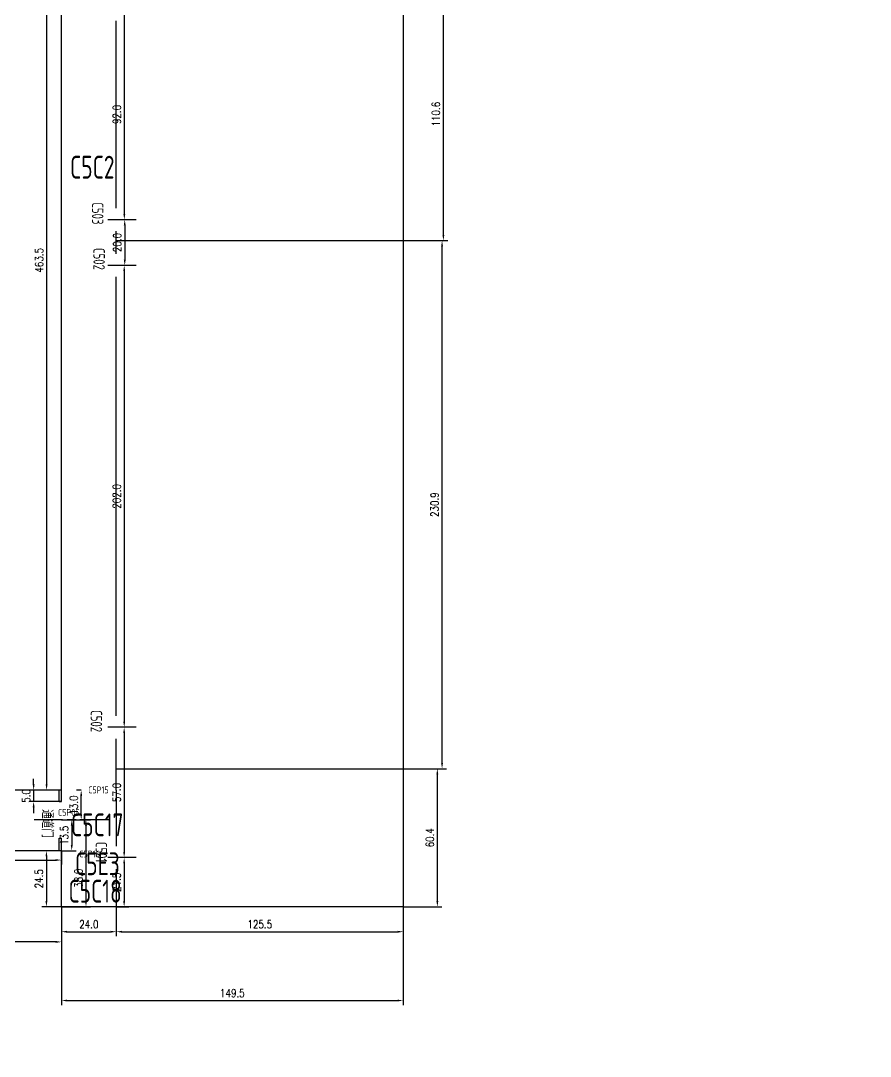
# Model space of a CAD drawing. Header units: millimetres. Extents: x -1254 to 4822, y -4397 to 16.
# Drawn here: x 375.2 to 746.8, y -1253.3 to -800.4 of the extents above; entities that cross this region are included whole.
import ezdxf

# ---------------------------------------------------------------- set-up
doc = ezdxf.new("R2010")
doc.units = ezdxf.units.MM
doc.header["$LTSCALE"] = 10
doc.linetypes.add('CENTER', pattern=[2, 1.25, -0.25, 0.25, -0.25])
for name, color, linetype in [('1轮廓实线层', 7, 'Continuous'), ('3中心线层', 1, 'CENTER'), ('6文字层', 5, 'Continuous')]:
    doc.layers.add(name, color=color, linetype=linetype)
doc.styles.add('PC_TEXTSTYLE', font='gbenor.shx', dxfattribs={"width": 0.8, "bigfont": 'hzfs.shx'})
doc.styles.add('TH_GBDIM', font='romans.shx', dxfattribs={"width": 0.8, "bigfont": 'gbcbig.shx'})
doc.dimstyles.new('单位为厘米', dxfattribs={"dimtxt": 3.5, "dimasz": 2.5, "dimexe": 2, "dimexo": 0, "dimgap": 1.5, "dimtad": 1, "dimdec": 1, "dimzin": 0, "dimdsep": 46, "dimtxsty": 'TH_GBDIM', "dimcen": 2.5, "dimclrd": 1, "dimclre": 1, "dimclrt": 5, "dimadec": 0, "dimazin": 0, "dimtfac": 0.714286, "dimtdec": 1, "dimtmove": 0, "dimatfit": 3, "dimfxl": 1, "dimtzin": 0, "dimlwd": -1, "dimlwe": -1, "dimarcsym": 0})

# ---------------------------------------------------------------- blocks, each defined once
blk = doc.blocks.new('*D177')
at = {"layer": '1轮廓实线层', "color": 1, "transparency": 16777216}
for p, q in [((393.03, -1149.9), (405.79, -1149.9)), ((403.79, -1152.4), (403.79, -1185.4)), ((393.03, -1187.9), (405.79, -1187.9))]:
    blk.add_line(p, q, dxfattribs=at)
for points in [[(403.37, -1152.4), (404.2, -1152.4), (403.79, -1149.9)], [(403.37, -1185.4), (404.2, -1185.4), (403.79, -1187.9)]]:
    blk.add_solid(points, dxfattribs=at)
at = {"layer": 'Defpoints', "color": 0, "transparency": 16777216}
for p in [(393.03, -1149.9), (393.03, -1187.9), (403.79, -1187.9)]:
    blk.add_point(p, dxfattribs=at)
at = {"layer": '1轮廓实线层', "color": 5, "transparency": 16777216, "insert": (400.54, -1175.42), "char_height": 3.5, "attachment_point": 5, "rotation": 90, "style": 'TH_GBDIM'}
blk.add_mtext('38.0', dxfattribs=at)
blk = doc.blocks.new('*D178')
at = {"layer": '1轮廓实线层', "color": 1, "transparency": 16777216}
for p, q in [((401.69, -1136.9), (399.69, -1136.9)), ((401.69, -1147.4), (401.69, -1139.4)), ((397.55, -1149.9), (403.69, -1149.9))]:
    blk.add_line(p, q, dxfattribs=at)
for points in [[(401.28, -1139.4), (402.11, -1139.4), (401.69, -1136.9)], [(401.28, -1147.4), (402.11, -1147.4), (401.69, -1149.9)]]:
    blk.add_solid(points, dxfattribs=at)
at = {"layer": 'Defpoints', "color": 0, "transparency": 16777216}
for p in [(401.69, -1136.9), (401.69, -1136.9), (397.55, -1149.9)]:
    blk.add_point(p, dxfattribs=at)
at = {"layer": '1轮廓实线层', "color": 5, "transparency": 16777216, "insert": (398.44, -1143.4), "char_height": 3.5, "attachment_point": 5, "rotation": 90, "style": 'TH_GBDIM'}
blk.add_mtext('13.0', dxfattribs=at)
blk = doc.blocks.new('*D179')
at = {"layer": '1轮廓实线层', "color": 1, "transparency": 16777216}
for p, q in [((399.55, -1149.9), (395.55, -1149.9)), ((397.55, -1152.4), (397.55, -1160.9)), ((393.03, -1163.4), (399.55, -1163.4))]:
    blk.add_line(p, q, dxfattribs=at)
for points in [[(397.13, -1152.4), (397.97, -1152.4), (397.55, -1149.9)], [(397.13, -1160.9), (397.97, -1160.9), (397.55, -1163.4)]]:
    blk.add_solid(points, dxfattribs=at)
at = {"layer": 'Defpoints', "color": 0, "transparency": 16777216}
for p in [(399.55, -1149.9), (393.03, -1163.4), (397.55, -1163.4)]:
    blk.add_point(p, dxfattribs=at)
at = {"layer": '1轮廓实线层', "color": 5, "transparency": 16777216, "insert": (394.3, -1156.65), "char_height": 3.5, "attachment_point": 5, "rotation": 90, "style": 'TH_GBDIM'}
blk.add_mtext('13.5', dxfattribs=at)
blk = doc.blocks.new('*D185')
at = {"layer": '1轮廓实线层', "color": 1, "transparency": 16777216}
for p, q in [((188.13, -1163.4), (188.13, -1205.26)), ((393.03, -1187.9), (393.03, -1205.26)), ((390.53, -1203.26), (190.63, -1203.26))]:
    blk.add_line(p, q, dxfattribs=at)
for points in [[(190.63, -1202.84), (190.63, -1203.67), (188.13, -1203.26)], [(390.53, -1202.84), (390.53, -1203.67), (393.03, -1203.26)]]:
    blk.add_solid(points, dxfattribs=at)
at = {"layer": 'Defpoints', "color": 0, "transparency": 16777216}
for p in [(188.13, -1163.4), (393.03, -1187.9), (188.13, -1203.26)]:
    blk.add_point(p, dxfattribs=at)
at = {"layer": '1轮廓实线层', "color": 5, "transparency": 16777216, "insert": (290.58, -1200.01), "char_height": 3.5, "attachment_point": 5, "style": 'TH_GBDIM'}
blk.add_mtext('204.9', dxfattribs=at)
blk = doc.blocks.new('*D228')
at = {"layer": '1轮廓实线层', "color": 1, "transparency": 16777216}
for p, q in [((336.03, -1136.9), (336.03, -1169.46)), ((393.03, -1163.4), (393.03, -1169.46)), ((338.53, -1167.46), (390.53, -1167.46))]:
    blk.add_line(p, q, dxfattribs=at)
for points in [[(338.53, -1167.04), (338.53, -1167.88), (336.03, -1167.46)], [(390.53, -1167.04), (390.53, -1167.88), (393.03, -1167.46)]]:
    blk.add_solid(points, dxfattribs=at)
at = {"layer": 'Defpoints', "color": 0, "transparency": 16777216}
for p in [(336.03, -1136.9), (393.03, -1163.4), (393.03, -1167.46)]:
    blk.add_point(p, dxfattribs=at)
at = {"layer": '1轮廓实线层', "color": 5, "transparency": 16777216, "insert": (364.53, -1164.21), "char_height": 3.5, "attachment_point": 5, "style": 'TH_GBDIM'}
blk.add_mtext('57.0', dxfattribs=at)
blk = doc.blocks.new('*D241')
at = {"layer": '1轮廓实线层', "color": 1, "transparency": 16777216}
for p, q in [((425.8, -795.4), (418.55, -795.4)), ((420.55, -797.9), (420.55, -884.9)), ((425.8, -887.4), (418.55, -887.4))]:
    blk.add_line(p, q, dxfattribs=at)
for points in [[(420.13, -797.9), (420.97, -797.9), (420.55, -795.4)], [(420.13, -884.9), (420.97, -884.9), (420.55, -887.4)]]:
    blk.add_solid(points, dxfattribs=at)
at = {"layer": 'Defpoints', "color": 0, "transparency": 16777216}
for p in [(425.8, -795.4), (420.55, -887.4), (425.8, -887.4)]:
    blk.add_point(p, dxfattribs=at)
at = {"layer": '1轮廓实线层', "color": 5, "transparency": 16777216, "insert": (417.3, -841.4), "char_height": 3.5, "attachment_point": 5, "rotation": 90, "style": 'TH_GBDIM'}
blk.add_mtext('92.0', dxfattribs=at)
blk = doc.blocks.new('*D242')
at = {"layer": '1轮廓实线层', "color": 1, "transparency": 16777216}
for p, q in [((425.8, -887.4), (418.73, -887.4)), ((420.73, -889.9), (420.73, -904.9)), ((425.8, -907.4), (418.73, -907.4))]:
    blk.add_line(p, q, dxfattribs=at)
for points in [[(420.31, -889.9), (421.15, -889.9), (420.73, -887.4)], [(420.31, -904.9), (421.15, -904.9), (420.73, -907.4)]]:
    blk.add_solid(points, dxfattribs=at)
at = {"layer": 'Defpoints', "color": 0, "transparency": 16777216}
for p in [(425.8, -887.4), (420.73, -907.4), (425.8, -907.4)]:
    blk.add_point(p, dxfattribs=at)
at = {"layer": '1轮廓实线层', "color": 5, "transparency": 16777216, "insert": (417.48, -897.4), "char_height": 3.5, "attachment_point": 5, "rotation": 90, "style": 'TH_GBDIM'}
blk.add_mtext('20.0', dxfattribs=at)
blk = doc.blocks.new('*D243')
at = {"layer": '1轮廓实线层', "color": 1, "transparency": 16777216}
for p, q in [((425.8, -907.4), (418.51, -907.4)), ((420.51, -909.9), (420.51, -1106.9)), ((425.8, -1109.4), (418.51, -1109.4))]:
    blk.add_line(p, q, dxfattribs=at)
for points in [[(420.09, -909.9), (420.93, -909.9), (420.51, -907.4)], [(420.09, -1106.9), (420.93, -1106.9), (420.51, -1109.4)]]:
    blk.add_solid(points, dxfattribs=at)
at = {"layer": 'Defpoints', "color": 0, "transparency": 16777216}
for p in [(425.8, -907.4), (420.51, -1109.4), (425.8, -1109.4)]:
    blk.add_point(p, dxfattribs=at)
at = {"layer": '1轮廓实线层', "color": 5, "transparency": 16777216, "insert": (417.26, -1008.4), "char_height": 3.5, "attachment_point": 5, "rotation": 90, "style": 'TH_GBDIM'}
blk.add_mtext('202.0', dxfattribs=at)
blk = doc.blocks.new('*D244')
at = {"layer": '1轮廓实线层', "color": 1, "transparency": 16777216}
for p, q in [((425.8, -1109.4), (418.47, -1109.4)), ((420.47, -1111.9), (420.47, -1163.9)), ((425.8, -1166.4), (418.47, -1166.4))]:
    blk.add_line(p, q, dxfattribs=at)
for points in [[(420.06, -1111.9), (420.89, -1111.9), (420.47, -1109.4)], [(420.06, -1163.9), (420.89, -1163.9), (420.47, -1166.4)]]:
    blk.add_solid(points, dxfattribs=at)
at = {"layer": 'Defpoints', "color": 0, "transparency": 16777216}
for p in [(425.8, -1109.4), (420.47, -1166.4), (425.8, -1166.4)]:
    blk.add_point(p, dxfattribs=at)
at = {"layer": '1轮廓实线层', "color": 5, "transparency": 16777216, "insert": (417.22, -1137.9), "char_height": 3.5, "attachment_point": 5, "rotation": 90, "style": 'TH_GBDIM'}
blk.add_mtext('57.0', dxfattribs=at)
blk = doc.blocks.new('*D245')
at = {"layer": '1轮廓实线层', "color": 1, "transparency": 16777216}
for p, q in [((425.8, -1166.4), (418.47, -1166.4)), ((420.47, -1168.9), (420.47, -1185.4)), ((417.03, -1187.9), (422.47, -1187.9))]:
    blk.add_line(p, q, dxfattribs=at)
for points in [[(420.06, -1168.9), (420.89, -1168.9), (420.47, -1166.4)], [(420.06, -1185.4), (420.89, -1185.4), (420.47, -1187.9)]]:
    blk.add_solid(points, dxfattribs=at)
at = {"layer": 'Defpoints', "color": 0, "transparency": 16777216}
for p in [(425.8, -1166.4), (417.03, -1187.9), (420.47, -1187.9)]:
    blk.add_point(p, dxfattribs=at)
at = {"layer": '1轮廓实线层', "color": 5, "transparency": 16777216, "insert": (417.22, -1177.15), "char_height": 3.5, "attachment_point": 5, "rotation": 90, "style": 'TH_GBDIM'}
blk.add_mtext('21.5', dxfattribs=at)
blk = doc.blocks.new('*D499')
at = {"layer": '6文字层', "color": 1, "transparency": 16777216}
for p, q in [((393.03, -673.4), (384.55, -673.4)), ((386.55, -675.9), (386.55, -1134.4)), ((393.03, -1136.9), (384.55, -1136.9))]:
    blk.add_line(p, q, dxfattribs=at)
for points in [[(386.14, -675.9), (386.97, -675.9), (386.55, -673.4)], [(386.14, -1134.4), (386.97, -1134.4), (386.55, -1136.9)]]:
    blk.add_solid(points, dxfattribs=at)
at = {"layer": 'Defpoints', "color": 0, "transparency": 16777216}
for p in [(393.03, -673.4), (386.55, -1136.9), (393.03, -1136.9)]:
    blk.add_point(p, dxfattribs=at)
at = {"layer": '6文字层', "color": 5, "transparency": 16777216, "insert": (383.3, -905.15), "char_height": 3.5, "attachment_point": 5, "rotation": 90, "style": 'TH_GBDIM'}
blk.add_mtext('463.5', dxfattribs=at)
blk = doc.blocks.new('*D500')
at = {"layer": '6文字层', "color": 1, "transparency": 16777216}
for p, q in [((380.89, -1134.4), (380.89, -1131.9)), ((393.03, -1136.9), (378.89, -1136.9)), ((380.89, -1136.9), (380.89, -1141.9)), ((393.03, -1141.9), (378.89, -1141.9)), ((380.89, -1144.4), (380.89, -1146.9))]:
    blk.add_line(p, q, dxfattribs=at)
for points in [[(380.48, -1134.4), (381.31, -1134.4), (380.89, -1136.9)], [(380.48, -1144.4), (381.31, -1144.4), (380.89, -1141.9)]]:
    blk.add_solid(points, dxfattribs=at)
at = {"layer": 'Defpoints', "color": 0, "transparency": 16777216}
for p in [(393.03, -1136.9), (380.89, -1141.9), (393.03, -1141.9)]:
    blk.add_point(p, dxfattribs=at)
at = {"layer": '6文字层', "color": 5, "transparency": 16777216, "insert": (377.64, -1139.4), "char_height": 3.5, "attachment_point": 5, "rotation": 90, "style": 'TH_GBDIM'}
blk.add_mtext('5.0', dxfattribs=at)
blk = doc.blocks.new('*D501')
at = {"layer": '6文字层', "color": 1, "transparency": 16777216}
for p, q in [((393.03, -1163.4), (384.48, -1163.4)), ((386.48, -1165.9), (386.48, -1185.4)), ((393.03, -1187.9), (384.48, -1187.9))]:
    blk.add_line(p, q, dxfattribs=at)
for points in [[(386.07, -1165.9), (386.9, -1165.9), (386.48, -1163.4)], [(386.07, -1185.4), (386.9, -1185.4), (386.48, -1187.9)]]:
    blk.add_solid(points, dxfattribs=at)
at = {"layer": 'Defpoints', "color": 0, "transparency": 16777216}
for p in [(393.03, -1163.4), (386.48, -1187.9), (393.03, -1187.9)]:
    blk.add_point(p, dxfattribs=at)
at = {"layer": '6文字层', "color": 5, "transparency": 16777216, "insert": (383.23, -1175.65), "char_height": 3.5, "attachment_point": 5, "rotation": 90, "style": 'TH_GBDIM'}
blk.add_mtext('24.5', dxfattribs=at)
blk = doc.blocks.new('*D502')
at = {"layer": '6文字层', "color": 1, "transparency": 16777216}
for p, q in [((393.03, -1187.9), (393.03, -1200.8)), ((417.03, -1187.9), (417.03, -1200.8)), ((395.53, -1198.8), (414.53, -1198.8))]:
    blk.add_line(p, q, dxfattribs=at)
for points in [[(395.53, -1198.39), (395.53, -1199.22), (393.03, -1198.8)], [(414.53, -1198.39), (414.53, -1199.22), (417.03, -1198.8)]]:
    blk.add_solid(points, dxfattribs=at)
at = {"layer": 'Defpoints', "color": 0, "transparency": 16777216}
for p in [(393.03, -1187.9), (417.03, -1187.9), (417.03, -1198.8)]:
    blk.add_point(p, dxfattribs=at)
at = {"layer": '6文字层', "color": 5, "transparency": 16777216, "insert": (405.03, -1195.55), "char_height": 3.5, "attachment_point": 5, "style": 'TH_GBDIM'}
blk.add_mtext('24.0', dxfattribs=at)
blk = doc.blocks.new('*D503')
at = {"layer": '6文字层', "color": 1, "transparency": 16777216}
for p, q in [((417.03, -1187.9), (417.03, -1200.8)), ((542.53, -1187.9), (542.53, -1200.8)), ((419.53, -1198.8), (540.03, -1198.8))]:
    blk.add_line(p, q, dxfattribs=at)
for points in [[(419.53, -1198.39), (419.53, -1199.22), (417.03, -1198.8)], [(540.03, -1198.39), (540.03, -1199.22), (542.53, -1198.8)]]:
    blk.add_solid(points, dxfattribs=at)
at = {"layer": 'Defpoints', "color": 0, "transparency": 16777216}
for p in [(417.03, -1187.9), (542.53, -1187.9), (542.53, -1198.8)]:
    blk.add_point(p, dxfattribs=at)
at = {"layer": '6文字层', "color": 5, "transparency": 16777216, "insert": (479.78, -1195.55), "char_height": 3.5, "attachment_point": 5, "style": 'TH_GBDIM'}
blk.add_mtext('125.5', dxfattribs=at)
blk = doc.blocks.new('*D504')
at = {"layer": '6文字层', "color": 1, "transparency": 16777216}
for p, q in [((542.53, -1127.5), (559.43, -1127.5)), ((557.43, -1185.4), (557.43, -1130)), ((542.53, -1187.9), (559.43, -1187.9))]:
    blk.add_line(p, q, dxfattribs=at)
for points in [[(557.01, -1130), (557.85, -1130), (557.43, -1127.5)], [(557.01, -1185.4), (557.85, -1185.4), (557.43, -1187.9)]]:
    blk.add_solid(points, dxfattribs=at)
at = {"layer": 'Defpoints', "color": 0, "transparency": 16777216}
for p in [(542.53, -1127.5), (557.43, -1127.5), (542.53, -1187.9)]:
    blk.add_point(p, dxfattribs=at)
at = {"layer": '6文字层', "color": 5, "transparency": 16777216, "insert": (554.18, -1157.7), "char_height": 3.5, "attachment_point": 5, "rotation": 90, "style": 'TH_GBDIM'}
blk.add_mtext('60.4', dxfattribs=at)
blk = doc.blocks.new('*D505')
at = {"layer": '6文字层', "color": 1, "transparency": 16777216}
for p, q in [((542.53, -896.55), (561.49, -896.55)), ((559.49, -1125), (559.49, -899.05)), ((542.53, -1127.5), (561.49, -1127.5))]:
    blk.add_line(p, q, dxfattribs=at)
for points in [[(559.07, -899.05), (559.9, -899.05), (559.49, -896.55)], [(559.07, -1125), (559.9, -1125), (559.49, -1127.5)]]:
    blk.add_solid(points, dxfattribs=at)
at = {"layer": 'Defpoints', "color": 0, "transparency": 16777216}
for p in [(542.53, -896.55), (559.49, -896.55), (542.53, -1127.5)]:
    blk.add_point(p, dxfattribs=at)
at = {"layer": '6文字层', "color": 5, "transparency": 16777216, "insert": (556.24, -1012.03), "char_height": 3.5, "attachment_point": 5, "rotation": 90, "style": 'TH_GBDIM'}
blk.add_mtext('230.9', dxfattribs=at)
blk = doc.blocks.new('*D506')
at = {"layer": '6文字层', "color": 1, "transparency": 16777216}
for p, q in [((542.53, -785.97), (562.07, -785.97)), ((560.07, -894.05), (560.07, -788.47)), ((542.53, -896.55), (562.07, -896.55))]:
    blk.add_line(p, q, dxfattribs=at)
for points in [[(559.65, -788.47), (560.49, -788.47), (560.07, -785.97)], [(559.65, -894.05), (560.49, -894.05), (560.07, -896.55)]]:
    blk.add_solid(points, dxfattribs=at)
at = {"layer": 'Defpoints', "color": 0, "transparency": 16777216}
for p in [(542.53, -785.97), (560.07, -785.97), (542.53, -896.55)]:
    blk.add_point(p, dxfattribs=at)
at = {"layer": '6文字层', "color": 5, "transparency": 16777216, "insert": (556.82, -841.26), "char_height": 3.5, "attachment_point": 5, "rotation": 90, "style": 'TH_GBDIM'}
blk.add_mtext('110.6', dxfattribs=at)
blk = doc.blocks.new('*D543')
at = {"layer": '6文字层', "color": 1, "transparency": 16777216}
blk.add_line((1020.77, -750.16), (1036.18, -697.21), dxfattribs=at)
blk.add_solid([(1035.78, -697.09), (1036.58, -697.32), (1036.88, -694.81)], dxfattribs=at)
at = {"layer": 'Defpoints', "color": 0, "transparency": 16777216}
for p in [(1036.88, -694.81), (605.3, -2177.64)]:
    blk.add_point(p, dxfattribs=at)
at = {"layer": '6文字层', "color": 5, "transparency": 16777216, "insert": (1020.4, -739.81), "char_height": 3.5, "attachment_point": 5, "rotation": 73.7721, "style": 'TH_GBDIM'}
blk.add_mtext('R1544.4', dxfattribs=at)
blk = doc.blocks.new('*D604')
at = {"color": 1, "transparency": 16777216}
for p, q in [((393.03, -1187.9), (393.03, -1230.89)), ((542.53, -1187.9), (542.53, -1230.89)), ((395.53, -1228.89), (540.03, -1228.89))]:
    blk.add_line(p, q, dxfattribs=at)
for points in [[(395.53, -1228.48), (395.53, -1229.31), (393.03, -1228.89)], [(540.03, -1228.48), (540.03, -1229.31), (542.53, -1228.89)]]:
    blk.add_solid(points, dxfattribs=at)
at = {"layer": 'Defpoints', "color": 0, "transparency": 16777216}
for p in [(393.03, -1187.9), (542.53, -1187.9), (542.53, -1228.89)]:
    blk.add_point(p, dxfattribs=at)
at = {"color": 5, "transparency": 16777216, "insert": (467.78, -1225.64), "char_height": 3.5, "attachment_point": 5, "style": 'TH_GBDIM'}
blk.add_mtext('149.5', dxfattribs=at)

msp = doc.modelspace()

# ---------------------------------------------------------------- linework, layer by layer
at = {"layer": '1轮廓实线层'}
for p, q in [((393.032, -1136.9), (393.032, -673.4)), ((542.532, -673.4), (542.532, -1187.9)), ((417.032, -882.4), (417.032, -800.4)), ((417.032, -902.4), (417.032, -892.4)), ((417.032, -896.553), (542.532, -896.553)), ((417.032, -1104.4), (417.032, -912.4)), ((417.032, -1136.9), (417.032, -1114.4)), ((417.032, -1127.5), (542.532, -1127.5)), ((393.032, -1136.9), (188.132, -1136.9)), ((392.032, -1141.9), (392.032, -1136.9)), ((393.032, -1141.9), (393.032, -1136.9)), ((417.032, -1136.9), (417.032, -1161.4)), ((392.032, -1141.9), (393.032, -1141.9)), ((392.032, -1163.4), (392.032, -1157.9)), ((392.032, -1157.9), (393.032, -1157.9)), ((393.032, -1163.4), (393.032, -1157.9)), ((393.032, -1163.4), (188.132, -1163.4)), ((393.032, -1187.9), (393.032, -1163.4)), ((417.032, -1171.4), (417.032, -1187.9)), ((417.032, -1187.9), (393.032, -1187.9)), ((542.532, -1187.9), (417.032, -1187.9))]:
    msp.add_line(p, q, dxfattribs=at)
at = {"layer": '3中心线层'}
for p, q in [((425.799, -887.4), (412.387, -887.4)), ((425.799, -907.4), (412.387, -907.4)), ((425.799, -1109.4), (412.387, -1109.4)), ((413.564, -1149.9), (380.78, -1149.9)), ((425.799, -1166.4), (412.387, -1166.4))]:
    msp.add_line(p, q, dxfattribs=at)

# ---------------------------------------------------------------- texts
at = {"layer": '6文字层', "attachment_point": 1, "style": 'PC_TEXTSTYLE'}
for s, insert, char_height in [('C5C2', (396.835, -859.441), 10), ('C5P15', (404.764, -1135.273), 3), ('C5P05', (391.557, -1145.128), 3), ('C5C17', (397.239, -1147.067), 10), ('C5P16', (400.881, -1163.309), 3), ('C5E3', (399.017, -1164.086), 10), ('C5C18', (396.144, -1176.087), 10)]:
    msp.add_mtext_dynamic_manual_height_columns(s, width=13.35893, gutter_width=25, heights=[0], dxfattribs=dict(at, insert=insert, char_height=char_height))
at = {"layer": '6文字层', "char_height": 5, "attachment_point": 1, "rotation": 270, "style": 'PC_TEXTSTYLE'}
for s, heights, insert in [('C503', [3.897], (411.409, -879.824)), ('C502', [3.897], (412.028, -899.779)), ('C502', [3.897], (410.851, -1101.912)), ('通道门', [0], (389.406, -1145.199)), ('C501', [3.897], (413.021, -1159.501))]:
    msp.add_mtext_dynamic_manual_height_columns(s, width=17.95718, gutter_width=25, heights=heights, dxfattribs=dict(at, insert=insert))

# ---------------------------------------------------------------- dimensions: what is measured, and where the dimension line sits
dim = msp.add_linear_dim(base=(542.532, -1228.893), p1=(393.032, -1187.9), p2=(542.532, -1187.9), dimstyle='单位为厘米')
dim.commit()
dim.dimension.update_dxf_attribs({"geometry": '*D604', "text_midpoint": (467.782, -1225.643)})
at = {"layer": '1轮廓实线层'}
for base, p1, p2, picture, middle in [((420.55, -887.4), (425.799, -795.4), (425.799, -887.4), '*D241', (420.55, -841.4)), ((397.55, -1163.4), (399.55, -1149.9), (393.032, -1163.4), '*D179', (397.55, -1156.65)), ((403.787, -1187.9), (393.032, -1149.9), (393.032, -1187.9), '*D177', (403.787, -1175.416))]:
    dim = msp.add_linear_dim(base=base, p1=p1, p2=p2, angle=270, dimstyle='单位为厘米', dxfattribs=at)
    dim.commit()
    dim.dimension.update_dxf_attribs({"geometry": picture, "text_midpoint": middle, "dimtype": 160})
for base, p1, p2, picture, middle in [((420.731, -907.4), (425.799, -887.4), (425.799, -907.4), '*D242', (417.481, -897.4)), ((420.51, -1109.4), (425.799, -907.4), (425.799, -1109.4), '*D243', (417.26, -1008.4)), ((420.473, -1166.4), (425.799, -1109.4), (425.799, -1166.4), '*D244', (417.223, -1137.9)), ((401.693, -1136.9), (397.55, -1149.9), (401.693, -1136.9), '*D178', (398.443, -1143.4)), ((420.473, -1187.9), (425.799, -1166.4), (417.032, -1187.9), '*D245', (417.223, -1177.15))]:
    dim = msp.add_linear_dim(base=base, p1=p1, p2=p2, angle=270, dimstyle='单位为厘米', dxfattribs=at)
    dim.commit()
    dim.dimension.update_dxf_attribs({"geometry": picture, "text_midpoint": middle})
dim = msp.add_linear_dim(base=(393.032, -1167.461), p1=(336.032, -1136.9), p2=(393.032, -1163.4), dimstyle='单位为厘米', dxfattribs=at)
dim.commit()
dim.dimension.update_dxf_attribs({"geometry": '*D228', "text_midpoint": (364.532, -1167.461), "dimtype": 160})
dim = msp.add_linear_dim(base=(188.132, -1203.257), p1=(393.032, -1187.9), p2=(188.132, -1163.4), dimstyle='单位为厘米', dxfattribs=at)
dim.commit()
dim.dimension.update_dxf_attribs({"geometry": '*D185', "text_midpoint": (290.582, -1200.007)})
at = {"layer": '6文字层'}
for base, p1, p2, picture, middle in [((386.555, -1136.9), (393.032, -673.4), (393.032, -1136.9), '*D499', (383.305, -905.15)), ((560.069, -785.969), (542.532, -896.553), (542.532, -785.969), '*D506', (556.819, -841.261)), ((559.487, -896.553), (542.532, -1127.5), (542.532, -896.553), '*D505', (556.237, -1012.027)), ((557.43, -1127.5), (542.532, -1187.9), (542.532, -1127.5), '*D504', (554.18, -1157.7)), ((386.483, -1187.9), (393.032, -1163.4), (393.032, -1187.9), '*D501', (383.233, -1175.65))]:
    dim = msp.add_linear_dim(base=base, p1=p1, p2=p2, angle=90, dimstyle='单位为厘米', dxfattribs=at)
    dim.commit()
    dim.dimension.update_dxf_attribs({"geometry": picture, "text_midpoint": middle})
dim = msp.add_radius_dim(center=(605.296, -2177.636), mpoint=(1036.882, -694.806), dimstyle='单位为厘米', dxfattribs=at)
dim.commit()
dim.dimension.update_dxf_attribs({"geometry": '*D543', "text_midpoint": (1023.519, -740.719), "dimtype": 164})
dim = msp.add_linear_dim(base=(380.893, -1141.9), p1=(393.032, -1136.9), p2=(393.032, -1141.9), angle=90, dimstyle='单位为厘米', dxfattribs=at)
dim.commit()
dim.dimension.update_dxf_attribs({"geometry": '*D500', "text_midpoint": (380.893, -1139.4), "dimtype": 160})
for base, p1, p2, picture, middle in [((417.032, -1198.802), (393.032, -1187.9), (417.032, -1187.9), '*D502', (405.032, -1195.552)), ((542.532, -1198.802), (417.032, -1187.9), (542.532, -1187.9), '*D503', (479.782, -1195.552))]:
    dim = msp.add_linear_dim(base=base, p1=p1, p2=p2, dimstyle='单位为厘米', dxfattribs=at)
    dim.commit()
    dim.dimension.update_dxf_attribs({"geometry": picture, "text_midpoint": middle})

doc.saveas('drawing.dxf')
